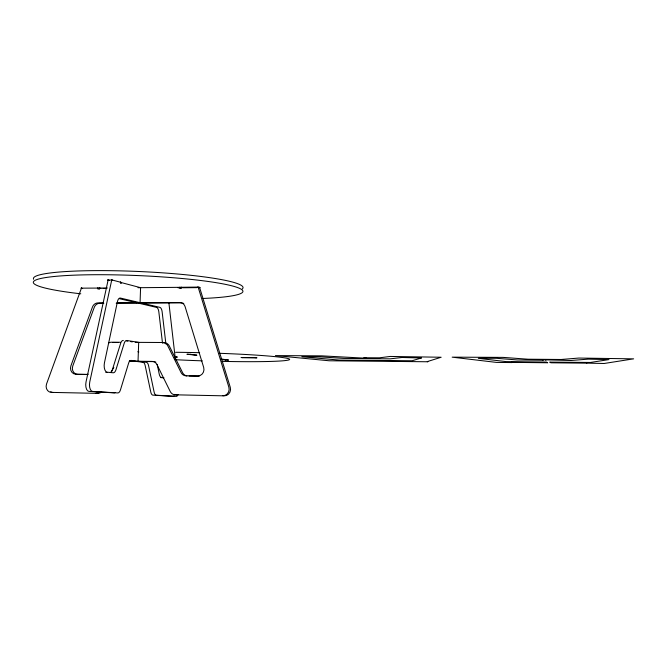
<?xml version="1.0" encoding="UTF-8"?>
<svg xmlns="http://www.w3.org/2000/svg" width="667" height="667" viewBox="0 0 667 667"><rect width="100%" height="100%" fill="white"/><g stroke="black" fill="none" stroke-linecap="round" stroke-linejoin="round"><path stroke-width="1" d="M198.007 286.685L228.856 387.16A6.47 6.036 -83.5 0 1 222.911 395.748M199.5 287.135L230.265 387.285A6.453 6.02 -83.5 0 1 224.345 395.839L175.229 394.814A6.395 5.886 -83.4 0 1 170.243 391.521L156.97 364.632A6.345 5.795 -81.7 0 0 152.043 361.406L138.027 361.256L138.344 352.318C138.269 349.892 138.694 353.218 138.736 351.859M111.823 279.556L89.753 381.999A6.862 3.31 -88.5 0 0 92.53 391.437L117.759 392.93A6.553 3.018 -88.5 0 0 120.477 389.828L128.564 363.323A6.395 2.876 -89.1 0 1 131.174 360.413L146.34 362.273A6.211 2.718 -89.1 0 1 148.574 365.649L154.119 392.021A6.095 2.601 -88.5 0 0 156.278 395.214L176.246 396.39A5.853 2.401 -88.6 0 0 178.097 394.547M81.582 287.752L46.532 384.017A6.186 5.503 -83.1 0 0 51.367 392.388L97.724 393.363A6.236 5.619 -83.2 0 0 101.217 392.129M108.212 279.598L86.026 381.941A6.853 3.327 -88.5 0 0 88.819 391.371L114.19 392.863A6.553 3.035 -88.5 0 0 115.358 392.438M137.894 351.801L138.394 351.292L138.686 342.363L126.838 340.487A6.453 2.926 -89.6 0 0 124.187 343.313L115.958 369.743A6.612 3.077 -89.1 0 1 113.198 372.778L107.062 372.194A6.687 3.143 -89.1 0 1 104.427 362.898L117.425 301.701A6.537 3.002 89.2 0 1 120.41 298.066L140.062 302.701L140.587 287.685L121.377 282.6A1.026 0.467 88.6 0 1 120.752 283.417A1.026 0.467 88.6 0 1 120.527 281.849M111.047 372.311L113.807 367.417M112.465 280.098L121.569 282.491L120.36 282.483M98.958 288.086L100.567 288.478M586.835 363.14L604.102 363.49L633.65 358.846L578.848 358.054L561.155 359.48L528.081 359.213L503.118 357.395L452.168 357.162L496.498 362.406L512.056 362.565L510.989 362.364L511.656 362.439M186.91 354.235L196.29 355.228M190.687 354.319L196.765 355.211M545.364 359.805L546.148 359.821L545.681 359.796M196.748 355.228L196.365 355.236M242.713 357.704L241.037 357.52L241.712 357.512M222.77 359.238L228.573 360.038M254.902 357.62L256.795 357.837M255.753 357.67L256.803 357.812M225.379 360.005L220.694 359.263M175.279 356.862L176.146 356.887M176.13 356.912L177.355 357.062L174.537 357.037M366.158 358.221L365.499 358.204M97.482 287.836A0.975 0.875 -76.5 0 0 98.182 289.028A0.975 0.875 -76.5 0 0 99.2 288.061L107.404 287.986M137.977 287.71L179.39 287.335L180.94 287.777A0.992 0.909 -74.8 0 0 181.074 288.327M103.018 288.478L106.078 288.444M178.014 287.802L180.94 287.777M182.475 287.769L196.832 287.635M103.102 302.885L97.882 302.918A6.22 5.594 -77.9 0 0 92.463 307.012L70.91 365.824A6.22 5.561 -81.9 0 0 75.83 374.212L86.885 374.379A6.236 5.603 -81.9 0 0 88.319 374.195M117.1 302.818L179.698 302.501A6.362 5.845 -76.5 0 1 185.093 306.653L203.685 367.442A6.42 5.945 -81.6 0 1 197.816 375.98L186.076 375.813A6.403 5.911 -81.7 0 1 181.065 372.545L167.709 345.698A6.353 5.82 -80.1 0 0 162.756 342.505L135.234 342.346M103.827 303.277L99.658 303.302A6.203 5.578 -77.9 0 0 94.247 307.387L72.77 366.008A6.195 5.553 -81.9 0 0 77.672 374.379L87.319 374.512M116.2 303.218L181.249 302.901A6.345 5.828 -76.5 0 1 182.099 302.968M542.404 359.771L542.813 359.788M120.377 342.263L111.514 342.213A6.261 5.661 -80.5 0 0 108.654 343.03M118.159 342.505L113.257 342.471A6.245 5.644 -80.5 0 0 112.54 342.521M162.348 342.755L164.357 342.771A6.328 5.803 -80.1 0 1 169.301 345.956L182.616 372.711A6.378 5.895 -81.7 0 0 186.868 375.905M542.871 359.796L545.306 359.821M365.433 358.196L321.677 355.853L275.421 355.594L329.123 360.772L427.881 361.764L427.289 361.606L441.162 357.245L390.237 356.445L379.415 357.82L363.874 357.745L366.066 358.221L365.641 358.212M241.746 357.512L254.869 357.637M242.805 357.687L255.895 357.804M220.96 359.238L222.753 359.255M586.793 363.156L550.9 362.79L549.733 362.123L590.462 362.448L608.954 359.596L588.336 359.129L570.977 360.497L545.798 359.846M542.429 359.821L543.23 360.247L517.392 359.955L496.148 358.271L478.306 358.337L506.045 361.597L546.515 362.089L547.715 362.765L511.739 362.356M129.356 361.164L134.576 361.222M129.323 361.347L136.26 361.422M139.703 361.464L153.677 361.614A6.32 5.786 -81.7 0 1 154.402 361.672M189.069 375.988L199.316 376.138M187.352 354.235L190.695 354.294M228.289 360.072L225.421 360.03M163.857 377.622L161.347 377.38A6.028 2.551 -89 0 1 159.238 374.145L157.212 364.349M105.77 372.361L107.312 372.511M160.555 377.572L163.056 377.814A5.961 2.518 -89 0 0 163.648 377.705M129.423 360.589L142.938 362.231A6.211 2.735 -89.1 0 1 145.181 365.608L150.759 391.954A6.086 2.618 -88.5 0 0 152.935 395.147L173.02 396.331A5.845 2.418 -88.6 0 0 174.145 395.731M181.466 287.802L179.681 287.31L197.866 287.085L200.125 287.644L198.899 287.61M126.346 340.945L127.847 341.179M130.832 341.654L132.308 341.888M98.941 288.077L80.982 288.161L82.625 288.469M119.401 298.691L136.618 302.718M138.294 303.11L156.553 307.387A6.053 2.593 89.5 0 1 158.838 311.898L162.49 343.013M141.729 303.093L159.88 307.37A6.061 2.576 89.5 0 1 162.148 311.889L165.891 343.939M99.2 288.061L100.975 288.494M109.588 280.465L107.554 280.04L112.473 280.082M168.901 302.918L175.329 358.904M123.32 340.462A6.445 2.943 -89.6 0 0 120.652 343.288L112.381 369.701A6.603 3.093 -89.1 0 1 110.397 372.586M99.45 289.186A0.967 0.867 -76.5 0 1 99.533 287.794M53.277 392.496A6.161 5.486 -83.1 0 1 50.767 391.746M155.136 361.831A6.32 5.786 -81.7 0 1 155.861 362.106M176.797 394.914A6.37 5.87 -83.4 0 1 174.587 394.389M182.958 303.168A6.345 5.828 -76.5 0 1 183.8 303.527M181.207 287.077A0.992 0.909 -74.8 0 1 180.39 288.311A0.992 0.909 -74.8 0 1 179.39 287.335M99.433 392.029A6.261 5.636 -83.2 0 1 95.94 393.263M80.782 293.805A104.911 11.247 2.5 0 1 57.17 276.213A104.911 11.247 2.5 0 1 213.232 282.208A104.911 11.247 2.5 0 1 202.426 298.483M33.633 279.265A104.894 11.581 2.5 0 1 140.895 271.586A104.894 11.581 2.5 0 1 242.313 288.911M219.36 353.293A81.532 4.052 1.7 0 1 289.62 359.338A81.532 4.052 1.7 0 1 222.069 361.381M202.276 360.839A81.532 4.052 1.7 0 1 175.288 359.696M175.579 352.284A81.532 4.052 1.7 0 1 199.633 352.693M421.344 357.987L412.064 360.772L339.47 360.097L301.801 356.762L318.359 356.737L343.897 358.421L390.112 358.846L402.026 357.487L421.344 357.987"/></g></svg>
